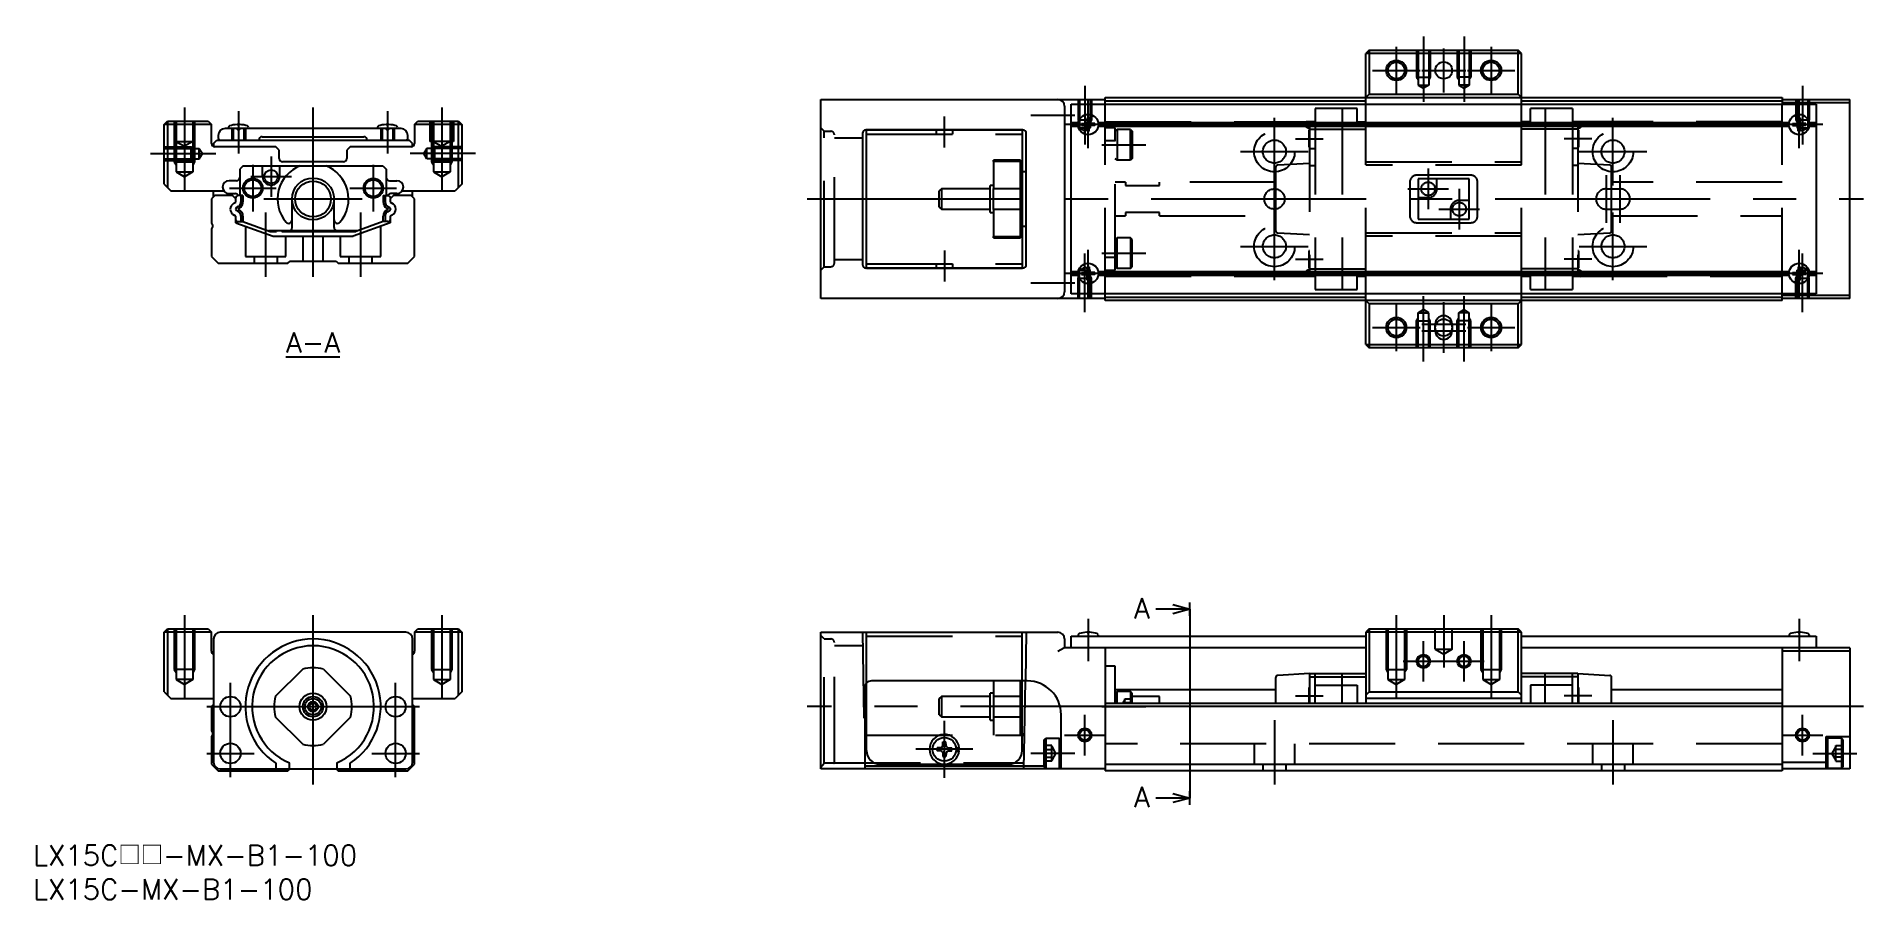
# Model space of a CAD drawing. Extents: x -41 to 229, y -28 to 99.
import ezdxf

# ---------------------------------------------------------------- set-up
doc = ezdxf.new("R2010")
doc.units = 0
doc.linetypes.add('CENTER', pattern=[50.8, 31.75, -6.35, 6.35, -6.35])
doc.linetypes.add('DASHED', pattern=[19.05, 12.7, -6.35])
doc.layers.get('0').update_dxf_attribs({"linetype": 'CONTINUOUS'})
doc.layers.add('CENTER', color=1, linetype='CENTER')
doc.styles.get("Standard").update_dxf_attribs({"font": 'txt.shx', "height": 3, "bigfont": 'bigfont.shx'})

# ---------------------------------------------------------------- blocks, each defined once
blk = doc.blocks.new('*U2')
at = {"color": 7}
blk.add_text('LX15C□□-MX-B1-100', height=3, dxfattribs=at).set_placement((-41.35, -23.48))
blk = doc.blocks.new('*U3')
at = {"color": 7}
blk.add_text('LX15C-MX-B1-100', height=3, dxfattribs=at).set_placement((-41.35, -28.48))
blk = doc.blocks.new('*U4')
at = {"color": 137}
blk.add_text('%%UA-A', height=3, dxfattribs=at).set_placement((-4, 52.3))
blk = doc.blocks.new('_OPEN30')
at = {"color": 0, "linetype": 'BYBLOCK'}
for p, q in [((-1, 0.27), (0, 0)), ((0, 0), (-1, -0.27)), ((0, 0), (-1, 0))]:
    blk.add_line(p, q, dxfattribs=at)
blk = doc.blocks.new('*U5')
at = {"color": 7, "linetype": 'CONTINUOUS'}
blk.add_lwpolyline([(127, -13.5), (124.5, -13.5)], dxfattribs=at)
at = {"color": 7, "linetype": 'CONTINUOUS', "xscale": 2.5, "yscale": 2.5, "zscale": 2.5}
blk.add_blockref('_OPEN30', (129.5, -13.5), dxfattribs=at)
blk = doc.blocks.new('*U6')
at = {"color": 137}
blk.add_text('A', height=3, dxfattribs=at).set_placement((121.24, -14.86))
blk = doc.blocks.new('*U7')
at = {"color": 7, "linetype": 'CONTINUOUS'}
blk.add_lwpolyline([(127, 14.4), (124.5, 14.4)], dxfattribs=at)
at = {"color": 7, "linetype": 'CONTINUOUS', "xscale": 2.5, "yscale": 2.5, "zscale": 2.5}
blk.add_blockref('_OPEN30', (129.5, 14.4), dxfattribs=at)
blk = doc.blocks.new('*U8')
at = {"color": 137}
blk.add_text('A', height=3, dxfattribs=at).set_placement((121.24, 13.04))

msp = doc.modelspace()

# ---------------------------------------------------------------- linework, layer by layer
at = {"color": 7, "linetype": 'CONTINUOUS'}
for p, q in [((156, 97), (155.5, 96.5)), ((178.5, 96.5), (155.5, 96.5)), ((155.5, 89), (155.5, 96.5)), ((156, 97), (178, 97)), ((156, 97), (156, 90.5)), ((178, 90.5), (178, 97)), ((178.5, 96.5), (178, 97)), ((178.5, 89), (178.5, 96.5)), ((75, 60.3), (75, 89.7)), ((75, 89.7), (117, 89.7)), ((117, 90), (217, 90)), ((117, 89), (117, 90)), ((117, 89.5), (155.5, 89.5)), ((156, 90.5), (155.5, 90)), ((156, 90.5), (178, 90.5)), ((178.5, 90), (178, 90.5)), ((178.5, 89.5), (217, 89.5)), ((217, 90), (217, 89)), ((217, 89.7), (227, 89.7)), ((227, 89.2), (217, 89.2)), ((227, 60.3), (227, 89.7)), ((-22, 86), (-21.5, 86.5)), ((-21.5, 86.5), (-21.5, 76.7)), ((-21.5, 86.5), (-15.5, 86.5)), ((-15.5, 86.5), (-15, 86)), ((15, 86), (15.5, 86.5)), ((15.5, 86.5), (21.5, 86.5)), ((21.5, 76.7), (21.5, 86.5)), ((21.5, 86.5), (22, 86)), ((111, 88.7), (111, 61.3)), ((112, 89), (222, 89)), ((112, 61), (112, 89)), ((114.35, 86.99), (114.34, 86.34)), ((114.65, 86.99), (114.66, 86.34)), ((219.35, 86.99), (219.34, 86.34)), ((219.65, 86.99), (219.66, 86.34)), ((222, 89), (222, 61)), ((-22, 77.2), (-22, 86)), ((-15, 86), (-22, 86)), ((-15, 83.2), (-15, 86)), ((-14.7, 83.2), (-14.2, 83.7)), ((-14.2, 83.7), (14.2, 83.7)), ((-14, 84.4), (-14, 84)), ((13, 85.4), (-13, 85.4)), ((-12.48, 85.62), (-12.5, 85.4)), ((-11, 85.1), (-11.3, 85.4)), ((-11.15, 85.89), (-11.16, 85.99)), ((-10.85, 85.89), (-11.15, 85.89)), ((-10.7, 85.4), (-11, 85.1)), ((-10.85, 85.89), (-10.84, 85.99)), ((-9.52, 85.62), (-9.5, 85.4)), ((-7.5, 84.2), (7.5, 84.2)), ((9.52, 85.62), (9.5, 85.4)), ((11, 85.1), (10.7, 85.4)), ((10.85, 85.89), (10.84, 85.99)), ((11.15, 85.89), (10.85, 85.89)), ((11.3, 85.4), (11, 85.1)), ((11.15, 85.89), (11.16, 85.99)), ((12.48, 85.62), (12.5, 85.4)), ((14, 84), (14, 84.4)), ((14.7, 83.2), (14.2, 83.7)), ((15, 86), (15, 83.2)), ((22, 86), (15, 86)), ((22, 86), (22, 77.2)), ((81.15, 84.7), (81.15, 65.3)), ((104.85, 85.2), (81.65, 85.2)), ((81.75, 64.8), (81.75, 85.2)), ((81.75, 85.2), (104.75, 85.2)), ((104.75, 85.2), (104.75, 64.8)), ((105.35, 65.3), (105.35, 84.7)), ((112, 86.3), (113.03, 86.3)), ((113, 86), (112, 86)), ((113.03, 85.7), (112, 85.7)), ((113.51, 86.15), (114.16, 86.16)), ((113.51, 85.85), (114.16, 85.84)), ((114.35, 85.01), (114.34, 85.66)), ((114.65, 85.01), (114.66, 85.66)), ((115.49, 86.15), (114.84, 86.16)), ((115.49, 85.85), (114.84, 85.84)), ((115.97, 86.3), (218.03, 86.3)), ((218.03, 85.7), (115.97, 85.7)), ((218, 86), (116, 86)), ((218.51, 86.15), (219.16, 86.16)), ((218.51, 85.85), (219.16, 85.84)), ((219.35, 85.01), (219.34, 85.66)), ((219.65, 85.01), (219.66, 85.66)), ((220.49, 86.15), (219.84, 86.16)), ((220.49, 85.85), (219.84, 85.84)), ((220.97, 86.3), (222, 86.3)), ((222, 85.7), (220.97, 85.7)), ((222, 86), (221, 86)), ((-14.7, 83.2), (-14.7, 82.74)), ((-5.5, 82.7), (-14.5, 82.7)), ((-5, 82.2), (-5.5, 82.7)), ((-5, 81), (-5, 82.2)), ((5.5, 82.7), (5, 82.2)), ((5, 82.2), (5, 81)), ((14.5, 82.7), (5.5, 82.7)), ((14.7, 82.74), (14.7, 83.2)), ((-10.3, 79.9), (-10.8, 79.4)), ((-10.8, 79.4), (-10.8, 75.5)), ((-10.3, 79.9), (10.3, 79.9)), ((-7.45, 78.3), (-7.45, 79.9)), ((-4.95, 79.9), (-4.95, 78.3)), ((4.5, 80.5), (-4.5, 80.5)), ((10.3, 79.9), (10.8, 79.4)), ((10.8, 79.4), (10.8, 75.5)), ((105.35, 79), (104.75, 79)), ((-22, 77.2), (-21, 76.2)), ((-21, 76.2), (-13.17, 76.2)), ((-14.7, 75.3), (-14.7, 76.2)), ((-11.3, 77.7), (-12.4, 77.7)), ((-12.4, 75.8), (-11.5, 75.8)), ((11.3, 77.7), (12.4, 77.7)), ((12.4, 75.8), (11.5, 75.8)), ((13.17, 76.2), (21, 76.2)), ((14.7, 75.3), (14.7, 76.2)), ((22, 77.2), (21, 76.2)), ((-14.5, 75.5), (-15, 75)), ((-15, 75), (-15, 71.4)), ((-11.9, 75.5), (-14.5, 75.5)), ((-11.4, 75), (-11.9, 75.5)), ((-11.7, 74.37), (-11.4, 74.54)), ((-11.29, 73.74), (-11.47, 73.5)), ((-11.47, 73.5), (-11.32, 73.28)), ((-11.45, 75.1), (-11.45, 75.05)), ((-11.4, 74.54), (-11.4, 75)), ((-11.32, 73.28), (-11.03, 73.11)), ((-11.05, 73.88), (-11.29, 73.74)), ((-10.9, 73.62), (-11.11, 73.5)), ((-11.11, 73.5), (-10.88, 73.37)), ((-10.35, 75.5), (-11.05, 75.5)), ((-10.65, 75.5), (-10.65, 74.57)), ((-10.35, 75.5), (-10.35, 74.57)), ((-3.1, 70.8), (-3.1, 75)), ((3.1, 70.8), (3.1, 75)), ((10.35, 75.5), (11.05, 75.5)), ((10.35, 75.5), (10.35, 74.57)), ((10.65, 75.5), (10.65, 74.57)), ((11.11, 73.5), (10.88, 73.37)), ((10.9, 73.62), (11.11, 73.5)), ((11.32, 73.28), (11.03, 73.11)), ((11.05, 73.88), (11.29, 73.74)), ((11.29, 73.74), (11.47, 73.5)), ((11.47, 73.5), (11.32, 73.28)), ((11.9, 75.5), (11.4, 75)), ((11.4, 75), (11.4, 74.54)), ((11.4, 74.54), (11.66, 74.39)), ((11.45, 75.1), (11.45, 75.05)), ((14.5, 75.5), (11.9, 75.5)), ((15, 75), (14.5, 75.5)), ((15, 66.5), (15, 75)), ((-15, 70.6), (-15, 66.5)), ((-11.4, 72.46), (-11.66, 72.61)), ((-11.4, 71.5), (-11.4, 72.46)), ((-11.4, 71.5), (-5.91, 69.5)), ((-11.05, 71.66), (-10.35, 71.66)), ((-10.65, 72.46), (-10.65, 71.66)), ((-10.35, 72.46), (-10.35, 71.66)), ((-10.35, 71.66), (-6.33, 70.2)), ((6.6, 70.3), (-6.6, 70.3)), ((-6.33, 70.2), (-5.4, 70.2)), ((-4.6, 70.2), (6.33, 70.2)), ((11.4, 71.5), (5.91, 69.5)), ((10.35, 71.66), (6.33, 70.2)), ((10.35, 71.66), (10.35, 72.46)), ((11.05, 71.66), (10.35, 71.66)), ((10.65, 72.46), (10.65, 71.66)), ((11.7, 72.63), (11.4, 72.46)), ((11.4, 72.46), (11.4, 71.5)), ((104.75, 71), (105.35, 71)), ((-5.91, 69.5), (5.91, 69.5)), ((-15, 66.5), (-14, 65.5)), ((-14, 65.5), (-3.7, 65.5)), ((-3.7, 65.5), (-3.4, 65.8)), ((-3.4, 65.8), (3.4, 65.8)), ((3.4, 65.8), (3.7, 65.5)), ((3.7, 65.5), (14, 65.5)), ((14, 65.5), (15, 66.5)), ((104.85, 64.8), (81.65, 64.8)), ((81.75, 64.8), (104.75, 64.8)), ((114.35, 64.99), (114.34, 64.34)), ((114.65, 64.99), (114.66, 64.34)), ((219.35, 64.99), (219.34, 64.34)), ((219.65, 64.99), (219.66, 64.34)), ((112, 64.3), (113.03, 64.3)), ((113, 64), (112, 64)), ((113.03, 63.7), (112, 63.7)), ((113.51, 64.15), (114.16, 64.16)), ((113.51, 63.85), (114.16, 63.84)), ((114.35, 63.01), (114.34, 63.66)), ((114.65, 63.01), (114.66, 63.66)), ((115.49, 64.15), (114.84, 64.16)), ((115.49, 63.85), (114.84, 63.84)), ((115.97, 64.3), (218.03, 64.3)), ((218.03, 63.7), (115.97, 63.7)), ((218, 64), (116, 64)), ((218.51, 64.15), (219.16, 64.16)), ((218.51, 63.85), (219.16, 63.84)), ((219.35, 63.01), (219.34, 63.66)), ((219.65, 63.01), (219.66, 63.66)), ((220.49, 64.15), (219.84, 64.16)), ((220.49, 63.85), (219.84, 63.84)), ((220.97, 64.3), (222, 64.3)), ((222, 63.7), (220.97, 63.7)), ((222, 64), (221, 64)), ((117, 60.3), (75, 60.3)), ((222, 61), (112, 61)), ((117, 60), (117, 61)), ((117, 60.5), (155.5, 60.5)), ((217, 60), (117, 60)), ((155.5, 53.5), (155.5, 61)), ((155.5, 60), (156, 59.5)), ((156, 59.5), (156, 53)), ((178, 59.5), (156, 59.5)), ((178, 59.5), (178.5, 60)), ((178, 53), (178, 59.5)), ((178.5, 53.5), (178.5, 61)), ((178.5, 60.5), (217, 60.5)), ((217, 60), (217, 61)), ((217, 60.8), (227, 60.8)), ((227, 60.3), (217, 60.3)), ((165.75, 55.5), (165.75, 56.5)), ((168.25, 56.5), (168.25, 55.5)), ((155.5, 53.5), (178.5, 53.5)), ((155.5, 53.5), (156, 53)), ((178, 53), (156, 53)), ((178, 53), (178.5, 53.5)), ((-22, 11), (-21.5, 11.5)), ((-22, 2.2), (-22, 11)), ((-15, 11), (-22, 11)), ((-21.5, 11.5), (-21.5, 1.7)), ((-21.5, 11.5), (-15.5, 11.5)), ((-15.5, 11.5), (-15, 11)), ((-15, 8.2), (-15, 11)), ((13.7, 11), (-13.7, 11)), ((15, 11), (15.5, 11.5)), ((22, 11), (15, 11)), ((15, 11), (15, 8.2)), ((15.5, 11.5), (21.5, 11.5)), ((21.5, 1.7), (21.5, 11.5)), ((21.5, 11.5), (22, 11)), ((22, 11), (22, 2.2)), ((75, 11), (110, 11)), ((75, -9.2), (75, 11)), ((114.35, 10.89), (114.34, 10.99)), ((114.65, 10.89), (114.35, 10.89)), ((114.65, 10.89), (114.66, 10.99)), ((156, 11.5), (155.5, 11)), ((155.5, 11), (155.5, 0.5)), ((178.5, 11), (155.5, 11)), ((156, 11.5), (156, 2.2)), ((156, 11.5), (178, 11.5)), ((178, 2.2), (178, 11.5)), ((178.5, 11), (178, 11.5)), ((178.5, 0.5), (178.5, 11)), ((219.35, 10.89), (219.34, 10.99)), ((219.65, 10.89), (219.35, 10.89)), ((219.65, 10.89), (219.66, 10.99)), ((-14.7, 10), (-14.7, -8.2)), ((14.7, -8.2), (14.7, 10)), ((110, 8.2), (110.87, 8.7)), ((155.5, 8.7), (110.87, 8.7)), ((111, 10), (111, 8.7)), ((112, 10.4), (155.5, 10.4)), ((112, 8.7), (112, 10.4)), ((113.02, 10.62), (113, 10.4)), ((115.98, 10.62), (116, 10.4)), ((117, 8.7), (117, -9.5)), ((178.5, 10.4), (222, 10.4)), ((227, 8.7), (178.5, 8.7)), ((217, 8.7), (217, -9.5)), ((227, 8.2), (217, 8.2)), ((218.02, 10.62), (218, 10.4)), ((220.98, 10.62), (221, 10.4)), ((222, 10.4), (222, 8.7)), ((227, 8.7), (227, -9.2)), ((-5.54, 1.53), (-1.53, 5.54)), ((1.53, 5.54), (5.54, 1.53)), ((118.5, 6), (117, 6)), ((118.5, 0.5), (118.5, 6)), ((81.5, 2.8), (81.5, -9.2)), ((81.75, -6.5), (81.75, 3.46)), ((104.75, 3.8), (82.5, 3.8)), ((104.75, -6.5), (104.75, 3.8)), ((105.5, 3.8), (104.75, 3.8)), ((105.09, -4.2), (105.23, 3.8)), ((142.2, 0.5), (142.2, 4.32)), ((147.2, 4.9), (142.48, 4.62)), ((147.1, 2.85), (147.1, 0.5)), ((147.2, 2.85), (147.1, 2.85)), ((147.2, 4.9), (155.5, 4.9)), ((147.2, 4.9), (147.2, 0.5)), ((147.2, 4.4), (155.5, 4.4)), ((148, 0.5), (148, 4.9)), ((148, 3.2), (154.2, 3.2)), ((152, 0.5), (152, 4.9)), ((154.2, 3.2), (154.2, 0.5)), ((186.8, 4.9), (178.5, 4.9)), ((186.8, 4.4), (178.5, 4.4)), ((186, 3.2), (179.8, 3.2)), ((179.8, 3.2), (179.8, 0.5)), ((182, 0.5), (182, 4.9)), ((186, 0.5), (186, 4.9)), ((186.8, 4.9), (186.8, 0.5)), ((186.8, 4.9), (191.52, 4.62)), ((186.9, 2.85), (186.8, 2.85)), ((186.9, 2.85), (186.9, 0.5)), ((191.8, 0.5), (191.8, 4.32)), ((-22, 2.2), (-21, 1.2)), ((-21, 1.2), (-14.7, 1.2)), ((-14.7, 0.3), (-15, 0)), ((-15, 0), (-15, -3.6)), ((14.7, 1.2), (21, 1.2)), ((15, 0), (14.7, 0.3)), ((15, -8.5), (15, 0)), ((22, 2.2), (21, 1.2)), ((117, 0.5), (217, 0.5)), ((217, 0), (117, 0)), ((142.2, 2.5), (118.5, 2.5)), ((118.75, 2.25), (118.5, 2)), ((118.75, 0.5), (118.75, 2.25)), ((120.75, 2.25), (118.75, 2.25)), ((120.75, 2.25), (120.75, 0.5)), ((121, 2), (120.75, 2.25)), ((121, 0.5), (121, 2)), ((125, 1.5), (121, 1.5)), ((125, 0.5), (125, 1.5)), ((156, 2.2), (155.5, 1.7)), ((178.5, 1.2), (155.5, 1.2)), ((156, 2.2), (178, 2.2)), ((178.5, 1.7), (178, 2.2)), ((217, 2.5), (191.8, 2.5)), ((-1.53, -5.54), (-5.54, -1.53)), ((5.54, -1.53), (1.53, -5.54)), ((110.5, -9.2), (110.5, -1.2)), ((-15, -4.4), (-15, -8.5)), ((81.5, -4.2), (81.75, -4.2)), ((93.01, -5.73), (93.02, -5.22)), ((93.49, -5.73), (93.48, -5.22)), ((104.75, -4), (105.09, -4)), ((104.75, -4.2), (105.09, -4.2)), ((108, -4.9), (108.25, -4.65)), ((108, -8.9), (108, -4.9)), ((108.25, -4.65), (108.25, -9.15)), ((108.25, -4.65), (110.25, -4.65)), ((110.25, -9.15), (110.25, -4.65)), ((110.25, -4.65), (110.5, -4.9)), ((223.5, -4.4), (227, -4.4)), ((223.5, -9.2), (223.5, -4.4)), ((223.75, -4.65), (223.5, -4.9)), ((225.75, -4.65), (223.75, -4.65)), ((223.75, -9.15), (223.75, -4.65)), ((225.75, -4.65), (225.75, -9.15)), ((226, -4.9), (225.75, -4.65)), ((226, -8.9), (226, -4.9)), ((92.68, -6.06), (92.17, -6.07)), ((92.68, -6.54), (92.17, -6.53)), ((92.91, -5.96), (92.68, -6.06)), ((92.91, -6.64), (92.68, -6.54)), ((92.91, -5.96), (93.01, -5.73)), ((92.91, -6.64), (93.01, -6.87)), ((93.01, -6.87), (93.02, -7.38)), ((93.49, -6.87), (93.48, -7.38)), ((93.59, -5.96), (93.49, -5.73)), ((93.59, -6.64), (93.49, -6.87)), ((93.59, -5.96), (93.82, -6.06)), ((93.59, -6.64), (93.82, -6.54)), ((93.82, -6.06), (94.33, -6.07)), ((93.82, -6.54), (94.33, -6.53)), ((95.43, -6.63), (94.97, -6.63)), ((95.44, -6.11), (94.99, -6.11)), ((95.44, -6.49), (94.99, -6.49)), ((-15, -8.5), (-14, -9.5)), ((-14, -9.5), (-3.7, -9.5)), ((-13.7, -9.2), (13.7, -9.2)), ((-5.5, -8.35), (-5.5, -9.2)), ((-3.7, -9.5), (-3.4, -9.2)), ((-3.5, -9.2), (-3.5, -8.29)), ((3.4, -9.2), (3.7, -9.5)), ((3.5, -8.29), (3.5, -9.2)), ((3.7, -9.5), (14, -9.5)), ((5.5, -9.2), (5.5, -8.35)), ((14, -9.5), (15, -8.5)), ((117, -9.2), (75, -9.2)), ((81.5, -8.72), (108, -8.72)), ((83.75, -8.5), (102.75, -8.5)), ((108.25, -9.15), (108, -8.9)), ((108.25, -9.15), (110.25, -9.15)), ((110.5, -8.9), (110.25, -9.15)), ((117, -8.5), (217, -8.5)), ((217, -9.5), (117, -9.5)), ((217, -8.2), (223.5, -8.2)), ((227, -9.2), (217, -9.2)), ((223.5, -8.9), (223.75, -9.15)), ((225.75, -9.15), (223.75, -9.15)), ((225.75, -9.15), (226, -8.9))]:
    msp.add_line(p, q, dxfattribs=at)
at = {"color": 3, "linetype": 'DASHED'}
for p, q in [((163, 97), (163, 93)), ((163.22, 97), (163.22, 91.8)), ((164.78, 97), (164.78, 91.8)), ((165, 97), (165, 93)), ((169, 97), (169, 93)), ((169.22, 97), (169.22, 91.8)), ((170.78, 97), (170.78, 91.8)), ((171, 97), (171, 93)), ((163, 93), (163.22, 92.63)), ((163, 93), (165, 93)), ((163.22, 91.8), (164, 91.35)), ((163.22, 91.8), (164.78, 91.8)), ((164.78, 91.8), (164, 91.35)), ((165, 93), (164.78, 92.63)), ((169, 93), (169.22, 92.63)), ((171, 93), (169, 93)), ((169.22, 91.8), (170, 91.35)), ((170.78, 91.8), (169.22, 91.8)), ((170.78, 91.8), (170, 91.35)), ((171, 93), (170.78, 92.63)), ((113, 89.7), (113, 86.7)), ((113.22, 89.7), (113.22, 85.5)), ((114.78, 89.7), (114.78, 85.5)), ((115, 89.7), (115, 86.7)), ((219, 89.7), (219, 86.7)), ((219.22, 89.7), (219.22, 85.5)), ((220.78, 89.7), (220.78, 85.5)), ((221, 89.7), (221, 86.7)), ((-20.5, 86.5), (-20.5, 80.5)), ((-20.25, 86.5), (-20.25, 83.5)), ((-20.23, 86.5), (-20.23, 79)), ((-17.77, 86.5), (-17.77, 79)), ((-17.75, 86.5), (-17.75, 83.5)), ((-17.5, 86.5), (-17.5, 80.5)), ((17.25, 86.5), (17.25, 83.5)), ((17.5, 86.5), (17.5, 80.5)), ((17.77, 86.5), (17.77, 79)), ((20.23, 86.5), (20.23, 79)), ((20.5, 86.5), (20.5, 80.5)), ((20.75, 86.5), (20.75, 83.5)), ((113, 86.7), (113.22, 86.33)), ((113, 86.7), (115, 86.7)), ((115, 86.7), (114.78, 86.33)), ((117, 61), (117, 89)), ((117, 86.4), (146.7, 86.4)), ((148, 85.8), (146.7, 86.45)), ((146.7, 85.65), (146.7, 86.45)), ((148, 86.4), (146.8, 86.4)), ((146.9, 86.4), (148, 86.12)), ((147.85, 86.4), (148, 86.36)), ((148, 88.35), (148, 61.65)), ((154.2, 88.35), (148, 88.35)), ((152, 88.35), (152, 61.65)), ((154.2, 85.8), (154.2, 88.35)), ((154.2, 86.4), (155.5, 86.4)), ((155.5, 61), (155.5, 89)), ((178.5, 61), (178.5, 89)), ((179.8, 86.4), (178.5, 86.4)), ((186, 88.35), (179.8, 88.35)), ((179.8, 85.8), (179.8, 88.35)), ((182, 88.35), (182, 61.65)), ((186, 88.35), (186, 61.65)), ((186, 85.8), (187.3, 86.45)), ((187.2, 86.4), (186, 86.4)), ((186.15, 86.4), (186, 86.36)), ((187.1, 86.4), (186, 86.12)), ((187.3, 85.65), (187.3, 86.45)), ((217, 86.4), (187.3, 86.4)), ((217, 61), (217, 89)), ((219, 86.7), (221, 86.7)), ((219, 86.7), (219.22, 86.33)), ((221, 86.7), (220.78, 86.33)), ((-12, 85.4), (-12, 83.7)), ((-11.78, 85.4), (-11.78, 83.7)), ((-10.22, 85.4), (-10.22, 83.7)), ((-10, 85.4), (-10, 83.7)), ((10, 85.4), (10, 83.7)), ((10.22, 85.4), (10.22, 83.7)), ((11.78, 85.4), (11.78, 83.7)), ((12, 85.4), (12, 83.7)), ((75.5, 85), (75, 85.5)), ((75.5, 65), (75.5, 85)), ((75.5, 85), (76.5, 85)), ((77, 65.5), (77, 84.5)), ((81.18, 84), (77, 84)), ((81.75, 84.6), (104.75, 84.6)), ((92.05, 85.2), (92.05, 84.6)), ((94.45, 85.2), (94.45, 84.6)), ((113.22, 85.5), (114, 85.05)), ((113.22, 85.5), (114.78, 85.5)), ((114.78, 85.5), (114, 85.05)), ((118.5, 85.5), (117, 85.5)), ((118.5, 64.5), (118.5, 85.5)), ((118.5, 85), (118.75, 85.25)), ((118.75, 85.25), (118.75, 80.75)), ((120.75, 85.25), (118.75, 85.25)), ((120.75, 80.75), (120.75, 85.25)), ((120.75, 85.25), (121, 85)), ((121, 85), (121, 81)), ((147.2, 85.35), (146.7, 85.65)), ((147.1, 85.15), (147.1, 82.65)), ((147.2, 85.15), (147.1, 85.15)), ((147.2, 85.8), (147.2, 64.2)), ((147.2, 85.8), (155.5, 85.8)), ((147.2, 85.3), (155.5, 85.3)), ((154.2, 86), (155.5, 86)), ((179.8, 86), (178.5, 86)), ((186.8, 85.8), (178.5, 85.8)), ((186.8, 85.3), (178.5, 85.3)), ((186.8, 85.8), (186.8, 64.2)), ((186.8, 85.35), (187.3, 85.65)), ((186.9, 85.15), (186.8, 85.15)), ((186.9, 85.15), (186.9, 82.65)), ((219.22, 85.5), (220, 85.05)), ((219.22, 85.5), (220.78, 85.5)), ((220.78, 85.5), (220, 85.05)), ((-22, 82.7), (-18, 82.7)), ((-22, 82.48), (-16.8, 82.48)), ((-20.25, 83.5), (-19, 82.78)), ((-20.25, 83.5), (-17.75, 83.5)), ((-17.75, 83.5), (-19, 82.78)), ((-18, 82.7), (-17.63, 82.48)), ((-18, 80.7), (-18, 82.7)), ((-16.8, 80.92), (-16.8, 82.48)), ((-16.8, 82.48), (-16.35, 81.7)), ((-16.8, 80.92), (-16.35, 81.7)), ((16.8, 82.48), (16.35, 81.7)), ((16.8, 80.92), (16.35, 81.7)), ((22, 82.48), (16.8, 82.48)), ((16.8, 80.92), (16.8, 82.48)), ((20.75, 83.5), (17.25, 83.5)), ((18, 82.7), (17.63, 82.48)), ((17.75, 83.5), (19, 82.78)), ((22, 82.7), (18, 82.7)), ((18, 80.7), (18, 82.7)), ((20.25, 83.5), (19, 82.78)), ((117, 83.62), (118.5, 83.62)), ((118.75, 80.75), (118.5, 81)), ((121, 81), (120.75, 80.75)), ((147.1, 82.65), (147.2, 82.65)), ((147.2, 82.45), (148, 82.45)), ((186.8, 82.45), (186, 82.45)), ((186.8, 82.65), (186.9, 82.65)), ((-22, 80.92), (-16.8, 80.92)), ((-22, 80.7), (-18, 80.7)), ((-20.5, 80.5), (-17.5, 80.5)), ((-20.5, 80.5), (-20.23, 80.03)), ((-20.23, 79), (-17.77, 79)), ((-20.23, 79), (-19, 78.29)), ((-17.77, 79), (-19, 78.29)), ((-18, 80.7), (-17.63, 80.92)), ((-17.5, 80.5), (-17.77, 80.03)), ((22, 80.92), (16.8, 80.92)), ((17.5, 80.5), (20.5, 80.5)), ((17.5, 80.5), (17.77, 80.03)), ((18, 80.7), (17.63, 80.92)), ((17.77, 79), (20.23, 79)), ((17.77, 79), (19, 78.29)), ((22, 80.7), (18, 80.7)), ((20.23, 79), (19, 78.29)), ((20.5, 80.5), (20.23, 80.03)), ((104.5, 80.75), (100.5, 80.75)), ((100.5, 80.54), (100.5, 80.75)), ((100.5, 80.54), (100.5, 76.53)), ((104.5, 80.54), (100.5, 80.54)), ((104.5, 80.54), (104.5, 80.75)), ((104.5, 76.53), (104.5, 80.54)), ((104.75, 79), (104.5, 79)), ((120.75, 80.75), (118.75, 80.75)), ((142.2, 70.3), (142.2, 79.7)), ((147.2, 80.25), (142.48, 80)), ((147.2, 79.95), (148, 79.95)), ((155.5, 80.5), (178.5, 80.5)), ((178.5, 80), (155.5, 80)), ((171, 78.5), (163, 78.5)), ((186.8, 79.95), (186, 79.95)), ((191.52, 80), (186.8, 80.25)), ((191.8, 70.3), (191.8, 79.7)), ((92.8, 76.5), (92.5, 76.2)), ((92.5, 73.8), (92.5, 76.2)), ((100, 76.5), (92.8, 76.5)), ((92.8, 76.5), (92.8, 73.5)), ((100.5, 77), (100, 77)), ((100, 73), (100, 77)), ((100.5, 76.53), (104.5, 76.53)), ((100.5, 73.47), (100.5, 76.53)), ((104.5, 73.47), (104.5, 76.53)), ((120, 77.5), (118.5, 77.5)), ((120, 77.5), (120, 77)), ((120, 77), (125, 77)), ((142.2, 77.5), (125, 77.5)), ((125, 77), (125, 77.5)), ((162, 77.5), (162, 72.5)), ((163.25, 78), (163.25, 72)), ((170.75, 78), (163.25, 78)), ((166, 76.5), (166, 78)), ((170.75, 72), (170.75, 78)), ((172, 72.5), (172, 77.5)), ((191, 76.5), (193, 76.5)), ((217, 77.5), (191.8, 77.5)), ((92.5, 73.8), (92.8, 73.5)), ((92.8, 73.5), (100, 73.5)), ((100, 73), (100.5, 73)), ((100.5, 73.47), (100.5, 69.46)), ((104.5, 73.47), (100.5, 73.47)), ((104.5, 69.46), (104.5, 73.47)), ((125, 73), (120, 73)), ((120, 73), (120, 72.5)), ((125, 72.5), (125, 73)), ((163.25, 75.2), (164.7, 75.2)), ((168, 73.5), (168, 72)), ((170.75, 74.8), (169.3, 74.8)), ((191, 73.5), (193, 73.5)), ((-10, 70.99), (-10, 66.5)), ((10, 66.5), (10, 70.99)), ((104.5, 71), (104.75, 71)), ((118.5, 72.5), (120, 72.5)), ((125, 72.5), (142.2, 72.5)), ((163, 71.5), (171, 71.5)), ((163.25, 72), (170.75, 72)), ((191.8, 72.5), (217, 72.5)), ((-4, 66.5), (-4, 69.5)), ((-1.5, 69.5), (-1.5, 65.8)), ((1.5, 65.8), (1.5, 69.5)), ((4, 69.5), (4, 66.5)), ((100.5, 69.46), (104.5, 69.46)), ((100.5, 69.25), (100.5, 69.46)), ((100.5, 69.25), (104.5, 69.25)), ((104.5, 69.25), (104.5, 69.46)), ((118.75, 69.25), (118.5, 69)), ((118.75, 64.75), (118.75, 69.25)), ((120.75, 69.25), (118.75, 69.25)), ((120.75, 69.25), (120.75, 64.75)), ((121, 69), (120.75, 69.25)), ((121, 65), (121, 69)), ((142.48, 70), (147.2, 69.75)), ((155.5, 70), (178.5, 70)), ((178.5, 69.5), (155.5, 69.5)), ((186.8, 69.75), (191.52, 70)), ((-10, 66.5), (-4, 66.5)), ((-8.7, 66.5), (-8.7, 65.5)), ((-5.3, 66.5), (-5.3, 65.5)), ((4, 66.5), (10, 66.5)), ((5.3, 66.5), (5.3, 65.5)), ((8.7, 66.5), (8.7, 65.5)), ((75.5, 65), (75, 64.5)), ((75.5, 65), (76.5, 65)), ((81.18, 66), (77, 66)), ((81.75, 65.4), (104.75, 65.4)), ((92.05, 65.4), (92.05, 64.8)), ((94.45, 65.4), (94.45, 64.8)), ((113.22, 64.5), (114, 64.95)), ((114.78, 64.5), (114, 64.95)), ((118.5, 66.38), (117, 66.38)), ((118.5, 65), (118.75, 64.75)), ((120.75, 64.75), (121, 65)), ((147.1, 67.35), (147.1, 64.85)), ((147.2, 67.35), (147.1, 67.35)), ((147.1, 64.85), (147.2, 64.85)), ((186.9, 67.35), (186.8, 67.35)), ((186.8, 64.85), (186.9, 64.85)), ((186.9, 67.35), (186.9, 64.85)), ((219.22, 64.5), (220, 64.95)), ((220.78, 64.5), (220, 64.95)), ((113, 63.3), (113.22, 63.67)), ((113, 60.3), (113, 63.3)), ((113, 63.3), (115, 63.3)), ((113.22, 60.3), (113.22, 64.5)), ((113.22, 64.5), (114.78, 64.5)), ((114.78, 60.3), (114.78, 64.5)), ((115, 63.3), (114.78, 63.67)), ((115, 60.3), (115, 63.3)), ((117, 64.5), (118.5, 64.5)), ((117, 63.6), (146.7, 63.6)), ((120.75, 64.75), (118.75, 64.75)), ((147.2, 64.65), (146.7, 64.35)), ((146.7, 64.35), (146.7, 63.55)), ((148, 64.2), (146.7, 63.55)), ((146.8, 63.6), (148, 63.6)), ((146.9, 63.6), (148, 63.87)), ((147.2, 64.7), (155.5, 64.7)), ((147.2, 64.2), (155.5, 64.2)), ((147.85, 63.6), (148, 63.64)), ((154.2, 61.65), (154.2, 64.2)), ((154.2, 64), (155.5, 64)), ((154.2, 63.6), (155.5, 63.6)), ((186.8, 64.7), (178.5, 64.7)), ((186.8, 64.2), (178.5, 64.2)), ((179.8, 64), (178.5, 64)), ((178.5, 63.6), (179.8, 63.6)), ((179.8, 61.65), (179.8, 64.2)), ((186, 64.2), (187.3, 63.55)), ((187.1, 63.6), (186, 63.87)), ((186.15, 63.6), (186, 63.64)), ((186, 63.6), (187.2, 63.6)), ((186.8, 64.65), (187.3, 64.35)), ((187.3, 64.35), (187.3, 63.55)), ((187.3, 63.6), (217, 63.6)), ((219, 63.3), (219.22, 63.67)), ((219, 63.3), (221, 63.3)), ((219, 60.3), (219, 63.3)), ((219.22, 60.3), (219.22, 64.5)), ((219.22, 64.5), (220.78, 64.5)), ((220.78, 60.3), (220.78, 64.5)), ((221, 63.3), (220.78, 63.67)), ((221, 60.3), (221, 63.3)), ((148, 61.65), (154.2, 61.65)), ((179.8, 61.65), (186, 61.65)), ((163, 57), (163.22, 57.37)), ((163, 57), (165, 57)), ((163, 53), (163, 57)), ((163.22, 58.2), (164, 58.65)), ((163.22, 53), (163.22, 58.2)), ((163.22, 58.2), (164.78, 58.2)), ((164.78, 58.2), (164, 58.65)), ((164.78, 53), (164.78, 58.2)), ((165, 57), (164.78, 57.37)), ((165, 53), (165, 57)), ((169, 57), (169.22, 57.37)), ((171, 57), (169, 57)), ((169, 53), (169, 57)), ((169.22, 58.2), (170, 58.65)), ((169.22, 53), (169.22, 58.2)), ((170.78, 58.2), (169.22, 58.2)), ((170.78, 58.2), (170, 58.65)), ((170.78, 53), (170.78, 58.2)), ((171, 57), (170.78, 57.37)), ((171, 53), (171, 57)), ((-20.5, 11.5), (-20.5, 5.5)), ((-20.23, 11.5), (-20.23, 4)), ((-17.77, 11.5), (-17.77, 4)), ((-17.5, 11.5), (-17.5, 5.5)), ((17.5, 11.5), (17.5, 5.5)), ((17.77, 11.5), (17.77, 4)), ((20.23, 11.5), (20.23, 4)), ((20.5, 11.5), (20.5, 5.5)), ((81.15, 11), (81.5, -9.2)), ((81.75, 3.46), (81.75, 11)), ((104.75, 3.8), (104.75, 11)), ((105.35, 11), (105.23, 3.8)), ((158.5, 11.5), (158.5, 5.5)), ((158.77, 11.5), (158.77, 4)), ((161.23, 11.5), (161.23, 4)), ((161.5, 11.5), (161.5, 5.5)), ((165.75, 8.5), (165.75, 11.5)), ((168.25, 8.5), (168.25, 11.5)), ((172.5, 11.5), (172.5, 5.5)), ((172.77, 11.5), (172.77, 4)), ((175.23, 11.5), (175.23, 4)), ((175.5, 11.5), (175.5, 5.5)), ((75.5, 10), (75, 10.5)), ((75.5, -8.35), (75.5, 10)), ((75.5, 10), (76.5, 10)), ((77, -8.29), (77, 9.5)), ((81.18, 9), (77, 9)), ((81.75, 10.4), (104.75, 10.4)), ((165.75, 8.5), (168.25, 8.5)), ((165.75, 8.5), (167, 7.78)), ((168.25, 8.5), (167, 7.78)), ((-17.5, 5.5), (-20.5, 5.5)), ((-20.5, 5.5), (-20.23, 5.03)), ((-17.5, 5.5), (-17.77, 5.03)), ((17.5, 5.5), (20.5, 5.5)), ((17.5, 5.5), (17.77, 5.03)), ((20.5, 5.5), (20.23, 5.03)), ((158.5, 5.5), (161.5, 5.5)), ((158.5, 5.5), (158.77, 5.03)), ((161.5, 5.5), (161.23, 5.03)), ((172.5, 5.5), (172.77, 5.03)), ((172.5, 5.5), (175.5, 5.5)), ((175.5, 5.5), (175.23, 5.03)), ((-17.77, 4), (-20.23, 4)), ((-20.23, 4), (-19, 3.29)), ((-17.77, 4), (-19, 3.29)), ((17.77, 4), (19, 3.29)), ((17.77, 4), (20.23, 4)), ((20.23, 4), (19, 3.29)), ((100.5, 3.8), (100.5, -4.2)), ((104.5, -4.2), (104.5, 3.8)), ((158.77, 4), (160, 3.29)), ((158.77, 4), (161.23, 4)), ((161.23, 4), (160, 3.29)), ((172.77, 4), (174, 3.29)), ((172.77, 4), (175.23, 4)), ((175.23, 4), (174, 3.29)), ((92.8, 1.5), (92.5, 1.2)), ((92.5, -1.2), (92.5, 1.2)), ((100, 1.5), (92.8, 1.5)), ((92.8, 1.5), (92.8, -1.5)), ((100, -2), (100, 2)), ((100.5, 2), (100, 2)), ((100.5, 1.53), (104.5, 1.53)), ((119.9, 1), (119.61, 0.5)), ((119.9, 0.5), (119.9, 1.15)), ((119.9, 1.15), (121, 1.15)), ((121, 0.58), (119.9, 0.58)), ((92.5, -1.2), (92.8, -1.5)), ((92.8, -1.5), (100, -1.5)), ((100, -2), (100.5, -2)), ((104.5, -1.53), (100.5, -1.53)), ((81.75, -4.2), (104.75, -4.2)), ((104.5, -4), (104.75, -4)), ((105, -9.2), (105.09, -4.2)), ((109.1, -5.75), (108, -5.75)), ((108, -6.32), (109.1, -6.32)), ((108, -7.48), (109.1, -7.48)), ((109.1, -8.05), (108, -8.05)), ((109.1, -8.05), (109.1, -5.75)), ((109.1, -5.9), (109.68, -6.9)), ((109.68, -6.9), (109.1, -7.9)), ((217, -5.5), (117, -5.5)), ((139, -5.5), (139, -8.5)), ((145, -8.5), (145, -5.5)), ((189, -5.5), (189, -8.5)), ((195, -8.5), (195, -5.5)), ((224.9, -5.9), (224.32, -6.9)), ((224.32, -6.9), (224.9, -7.9)), ((224.9, -5.75), (226, -5.75)), ((224.9, -8.05), (224.9, -5.75)), ((226, -6.32), (224.9, -6.32)), ((226, -7.48), (224.9, -7.48)), ((224.9, -8.05), (226, -8.05)), ((75, -8.94), (75.5, -8.35)), ((76.94, -8.35), (75.5, -8.35)), ((77, -8.29), (105.02, -8.29)), ((140.3, -8.5), (140.3, -9.5)), ((143.7, -8.5), (143.7, -9.5)), ((190.3, -8.5), (190.3, -9.5)), ((193.7, -8.5), (193.7, -9.5))]:
    msp.add_line(p, q, dxfattribs=at)
at = {"color": 3, "linetype": 'CONTINUOUS'}
for centre, radius in [((160, 94), 1.5), ((174, 94), 1.5), ((160, 56), 1.5), ((174, 56), 1.5), ((164, 6.7), 1), ((170, 6.7), 1), ((114, -4.2), 1), ((220, -4.2), 1)]:
    msp.add_circle(centre, radius, dxfattribs=at)
at = {"color": 7, "linetype": 'CONTINUOUS'}
for centre, radius in [((160, 94), 1.23), ((167, 94), 1.25), ((174, 94), 1.23), ((114.5, 86), 1.5), ((219.5, 86), 1.5), ((-6.2, 78.3), 1), ((-8.9, 76.6), 1.45), ((-8.9, 76.6), 1.25), ((0, 75), 3.1), ((0, 75), 2.65), ((8.9, 76.6), 1.45), ((8.9, 76.6), 1.25), ((114.5, 64), 1.5), ((219.5, 64), 1.5), ((160, 56), 1.23), ((167, 56), 1.25), ((174, 56), 1.23), ((164, 6.7), 0.783), ((170, 6.7), 0.783), ((-12.2, 0), 1.5), ((0, 0), 2), ((0, 0), 1.5), ((0, 0), 1.2), ((0, 0), 0.75), ((0, 0), 0.5), ((12.2, 0), 1.5), ((93.25, -6.3), 1.75), ((114, -4.2), 0.783), ((220, -4.2), 0.783), ((-12.2, -6.9), 1.5), ((12.2, -6.9), 1.5)]:
    msp.add_circle(centre, radius, dxfattribs=at)
at = {"color": 3, "linetype": 'DASHED'}
for centre, radius in [((142, 82), 3), ((142, 82), 1.7), ((192, 82), 3), ((192, 82), 1.7), ((142, 75), 1.5), ((164.7, 76.5), 1), ((169.3, 73.5), 1), ((142, 68), 3), ((192, 68), 3), ((142, 68), 1.7), ((192, 68), 1.7)]:
    msp.add_circle(centre, radius, dxfattribs=at)
at = {"color": 7, "linetype": 'CONTINUOUS'}
for centre, radius, start, end in [((110, 88.7), 1, 0, 90), ((114.5, 86), 1, 81.3818, 98.6182), ((219.5, 86), 1, 81.3818, 98.6182), ((-13, 84.4), 1, 90, 180), ((-13.7, 84), 0.3, 180, 270), ((-12.28, 85.6), 0.2, 107.3366, 175), ((-11, 81.5), 4.5, 92.7245, 107.3366), ((-11.21, 85.81), 0.189, 73.6517, 89.8743), ((-10.79, 85.81), 0.189, 90.1257, 106.3483), ((-11, 81.5), 4.5, 72.6634, 87.2755), ((-9.72, 85.6), 0.2, 5, 72.6634), ((-7.5, 83.7), 0.5, 90, 180), ((7.5, 83.7), 0.5, 0, 90), ((9.72, 85.6), 0.2, 107.3366, 175), ((11, 81.5), 4.5, 92.7245, 107.3366), ((10.79, 85.81), 0.189, 73.6517, 89.8743), ((11.21, 85.81), 0.189, 90.1257, 106.3483), ((11, 81.5), 4.5, 72.6634, 87.2755), ((12.28, 85.6), 0.2, 5, 72.6634), ((13, 84.4), 1, 0, 90), ((13.7, 84), 0.3, 270, 0), ((81.65, 84.7), 0.5, 90, 180), ((104.85, 84.7), 0.5, 0, 90), ((114.5, 86), 1, 171.3818, 188.6182), ((114.16, 86.34), 0.18, 271, 359), ((114.16, 85.66), 0.18, 1, 89), ((114.5, 86), 1, 261.3818, 278.6182), ((114.84, 86.34), 0.18, 181, 269), ((114.84, 85.66), 0.18, 91, 179), ((114.5, 86), 1, 351.3818, 8.6182), ((219.5, 86), 1, 171.3818, 188.6182), ((219.16, 86.34), 0.18, 271, 359), ((219.16, 85.66), 0.18, 1, 89), ((219.5, 86), 1, 261.3818, 278.6182), ((219.84, 86.34), 0.18, 181, 269), ((219.84, 85.66), 0.18, 91, 179), ((219.5, 86), 1, 351.3818, 8.6182), ((-14.5, 83.2), 0.5, 180, 270), ((-4.5, 81), 0.5, 180, 270), ((4.5, 81), 0.5, 270, 0), ((14.5, 83.2), 0.5, 270, 0), ((-6.2, 78.3), 1.25, 180, 0), ((0, 75), 5.25, 111.0395, 220.721), ((0, 75), 5.25, 319.279, 68.9605), ((-12.4, 76.75), 0.95, 90, 270), ((-11.5, 75.3), 0.5, 23.5782, 90), ((-11.3, 78.2), 0.5, 270, 0), ((11.3, 78.2), 0.5, 180, 270), ((11.5, 75.3), 0.5, 90, 156.4218), ((12.4, 76.75), 0.95, 270, 90), ((-11.13, 73.43), 1.1, 121.3482, 176.3143), ((-11.13, 73.57), 1.1, 183.6857, 241.3482), ((-11.05, 75.1), 0.4, 90, 180), ((-11.45, 74.57), 0.8, 300, 0), ((-11.4, 72.46), 0.75, 0, 60), ((-11.45, 74.57), 1.1, 300, 0), ((-11.4, 72.46), 1.05, 0, 60), ((11.45, 74.57), 1.1, 180, 240), ((11.4, 72.46), 1.05, 120, 180), ((11.45, 74.57), 0.8, 180, 240), ((11.4, 72.46), 0.75, 120, 180), ((11.05, 75.1), 0.4, 0, 90), ((11.13, 73.43), 1.1, 3.6857, 61.3482), ((11.13, 73.57), 1.1, 301.3482, 356.3143), ((-15.3, 71), 0.5, 306.8699, 53.1301), ((-11.05, 72.06), 0.4, 208.955, 270), ((-5, 69.9), 0.5, 126.8699, 143.1301), ((-5, 69.9), 0.5, 36.8699, 53.1301), ((-3.6, 71.9), 0.5, 220.721, 0), ((-3.6, 70.8), 0.5, 270, 0), ((3.6, 71.9), 0.5, 180, 319.279), ((3.6, 70.8), 0.5, 180, 270), ((11.05, 72.06), 0.4, 270, 331.045), ((81.65, 65.3), 0.5, 180, 270), ((104.85, 65.3), 0.5, 270, 0), ((114.5, 64), 1, 81.3818, 98.6182), ((219.5, 64), 1, 81.3818, 98.6182), ((114.5, 64), 1, 171.3818, 188.6182), ((114.16, 64.34), 0.18, 271, 359), ((114.16, 63.66), 0.18, 1, 89), ((114.5, 64), 1, 261.3818, 278.6182), ((114.84, 64.34), 0.18, 181, 269), ((114.84, 63.66), 0.18, 91, 179), ((114.5, 64), 1, 351.3818, 8.6182), ((219.5, 64), 1, 171.3818, 188.6182), ((219.16, 64.34), 0.18, 271, 359), ((219.16, 63.66), 0.18, 1, 89), ((219.5, 64), 1, 261.3818, 278.6182), ((219.84, 64.34), 0.18, 181, 269), ((219.84, 63.66), 0.18, 91, 179), ((219.5, 64), 1, 351.3818, 8.6182), ((110, 61.3), 1, 270, 0), ((167, 56.5), 1.25, 0, 180), ((167, 55.5), 1.25, 180, 0), ((-13.7, 10), 1, 90, 180), ((13.7, 10), 1, 0, 90), ((110, 10), 1, 0, 90), ((113.22, 10.6), 0.2, 107.3366, 175), ((114.5, 6.5), 4.5, 92.7245, 107.3366), ((114.29, 10.81), 0.189, 73.6517, 89.8743), ((114.71, 10.81), 0.189, 90.1257, 106.3483), ((114.5, 6.5), 4.5, 72.6634, 87.2755), ((115.78, 10.6), 0.2, 5, 72.6634), ((218.22, 10.6), 0.2, 107.3366, 175), ((219.5, 6.5), 4.5, 92.7245, 107.3366), ((219.29, 10.81), 0.189, 73.6517, 89.8743), ((219.71, 10.81), 0.189, 90.1257, 106.3483), ((219.5, 6.5), 4.5, 72.6634, 87.2755), ((220.78, 10.6), 0.2, 5, 72.6634), ((-14.5, 8.2), 0.5, 180, 246.4218), ((0, 0), 10, 303.367, 236.633), ((0, 0), 9, 292.8854, 247.1146), ((14.5, 8.2), 0.5, 293.5782, 0), ((0, 0), 5.75, 74.5918, 105.4082), ((82.5, 2.8), 1, 138.5904, 180), ((82.5, 2.8), 1, 90, 138.5904), ((105.5, -1.2), 5, 0, 90), ((142.5, 4.32), 0.3, 93.4336, 180), ((191.5, 4.32), 0.3, 0, 86.5664), ((0, 0), 5.75, 164.5918, 195.4082), ((0, 0), 5.75, 344.5918, 15.4082), ((-15.3, -4), 0.5, 306.8699, 53.1301), ((93.25, -6.3), 2.2, 5.0023, 354.9977), ((93.25, -6.3), 1.1, 77.8196, 102.1804), ((0, 0), 5.75, 254.5918, 285.4082), ((83.75, -6.5), 2, 180, 270), ((93.25, -6.3), 1.1, 167.8196, 192.1804), ((93.25, -6.3), 1.1, 257.8196, 282.1804), ((93.25, -6.3), 1.1, 347.8196, 12.1804), ((102.75, -6.5), 2, 270, 360), ((-13.7, -8.2), 1, 180, 270), ((13.7, -8.2), 1, 270, 0)]:
    msp.add_arc(centre, radius, start, end, dxfattribs=at)
at = {"color": 3, "linetype": 'DASHED'}
for centre, radius, start, end in [((76.5, 84.5), 0.5, 0, 90), ((142.5, 79.7), 0.3, 92.9948, 180), ((163, 77.5), 1, 90, 180), ((171, 77.5), 1, 0, 90), ((191.5, 79.7), 0.3, 0, 87.0052), ((164.7, 76.5), 1.3, 270, 0), ((191, 75), 1.5, 90, 270), ((193, 75), 1.5, 270, 90), ((169.3, 73.5), 1.3, 90, 180), ((142.5, 70.3), 0.3, 180, 267.0052), ((163, 72.5), 1, 180, 270), ((171, 72.5), 1, 270, 0), ((191.5, 70.3), 0.3, 272.9948, 0), ((76.5, 65.5), 0.5, 270, 0), ((76.5, 9.5), 0.5, 0, 90), ((76.94, -8.29), 0.0601, 270, 0)]:
    msp.add_arc(centre, radius, start, end, dxfattribs=at)
at = {"layer": 'CENTER', "color": 1, "linetype": 'CENTER'}
for p, q in [((160, 97.5), (160, 90.5)), ((164, 99), (164, 89.35)), ((167, 90.75), (167, 97.25)), ((167, 90.75), (167, 97.25)), ((170, 99), (170, 89.35)), ((174, 97.5), (174, 90.5)), ((156.5, 94), (163.5, 94)), ((163.75, 94), (170.25, 94)), ((163.75, 94), (170.25, 94)), ((170.5, 94), (177.5, 94)), ((114, 91.7), (114, 83.05)), ((114.5, 82.5), (114.5, 89.5)), ((219.5, 82.5), (219.5, 89.5)), ((220, 91.7), (220, 83.05)), ((-19, 88.5), (-19, 76.29)), ((-11, 87.99), (-11, 81.7)), ((0, 63.5), (0, 88.5)), ((11, 87.99), (11, 81.7)), ((19, 88.5), (19, 76.29)), ((93.25, 82.6), (93.25, 87.2)), ((106, 87.4), (112.5, 87.4)), ((142, 63), (142, 87)), ((192, 77), (192, 87)), ((118, 86), (111, 86)), ((145.1, 83.9), (149.2, 83.9)), ((188.9, 83.9), (184.8, 83.9)), ((223, 86), (216, 86)), ((-24, 81.7), (-14.35, 81.7)), ((-6.2, 81.3), (-6.2, 75.3)), ((24, 81.7), (14.35, 81.7)), ((116.5, 83), (123, 83)), ((137, 82), (147, 82)), ((187, 82), (197, 82)), ((-9.2, 78.3), (-3.2, 78.3)), ((-8.9, 80.05), (-8.9, 73.15)), ((8.9, 80.05), (8.9, 73.15)), ((164.7, 79.5), (164.7, 73.5)), ((191, 78.5), (191, 71.5)), ((193, 78.5), (193, 71.5)), ((-12.35, 76.6), (-5.45, 76.6)), ((5.45, 76.6), (12.35, 76.6)), ((161.7, 76.5), (167.7, 76.5)), ((169.3, 76.5), (169.3, 70.5)), ((-7.25, 75), (7.25, 75)), ((-7, 72.99), (-7, 63.5)), ((7, 72.99), (7, 63.5)), ((73, 75), (229, 75)), ((166.3, 73.5), (172.3, 73.5)), ((192, 63), (192, 73)), ((114.5, 60.5), (114.5, 67.5)), ((137, 68), (147, 68)), ((187, 68), (197, 68)), ((219.5, 60.5), (219.5, 67.5)), ((93.25, 67.4), (93.25, 62.8)), ((114, 58.3), (114, 66.95)), ((116.5, 67), (123, 67)), ((145.1, 66.1), (149.2, 66.1)), ((188.9, 66.1), (184.8, 66.1)), ((220, 58.3), (220, 66.95)), ((106, 62.6), (112.5, 62.6)), ((118, 64), (111, 64)), ((223, 64), (216, 64)), ((160, 59.5), (160, 52.5)), ((164, 51), (164, 60.65)), ((167, 52.25), (167, 59.75)), ((170, 51), (170, 60.65)), ((174, 59.5), (174, 52.5)), ((156.5, 56), (163.5, 56)), ((163.75, 56.5), (170.25, 56.5)), ((163.75, 55.5), (170.25, 55.5)), ((170.5, 56), (177.5, 56)), ((-19, 13.5), (-19, 1.29)), ((0, -11.5), (0, 13.5)), ((19, 13.5), (19, 1.29)), ((129.5, 13.4), (129.5, 15.4)), ((129.5, 14.4), (129.5, -13.5)), ((160, 13.5), (160, 1.29)), ((167, 13.5), (167, 5.78)), ((174, 13.5), (174, 1.29)), ((114.5, 12.99), (114.5, 6.7)), ((219.5, 12.99), (219.5, 6.7)), ((164, 3.7), (164, 9.7)), ((170, 3.7), (170, 9.7)), ((161, 6.7), (173, 6.7)), ((-12.2, -10.4), (-12.2, 3.5)), ((12.2, -10.4), (12.2, 3.5)), ((-15.7, 0), (15.7, 0)), ((229, 0), (73, 0)), ((116.5, 0), (123, 0)), ((145.1, 1.6), (149.2, 1.6)), ((188.9, 1.6), (184.8, 1.6)), ((93.25, -10.5), (93.25, -2.1)), ((114, -7.2), (114, -1.2)), ((142, -2.01), (142, -11.5)), ((192, -2.01), (192, -11.5)), ((220, -7.2), (220, -1.2)), ((111, -4.2), (117, -4.2)), ((217, -4.2), (223, -4.2)), ((-15.7, -6.9), (-8.7, -6.9)), ((8.7, -6.9), (15.7, -6.9)), ((97.45, -6.3), (89.05, -6.3)), ((112.5, -6.9), (106, -6.9)), ((221.5, -6.9), (228, -6.9)), ((129.5, -14.5), (129.5, -12.5))]:
    msp.add_line(p, q, dxfattribs=at)

# ---------------------------------------------------------------- block references
at = {"color": 7}
for name in ['*U4', '*U8', '*U7', '*U6', '*U5', '*U2', '*U3']:
    msp.add_blockref(name, (0, 0), dxfattribs=at)

doc.saveas('drawing.dxf')
